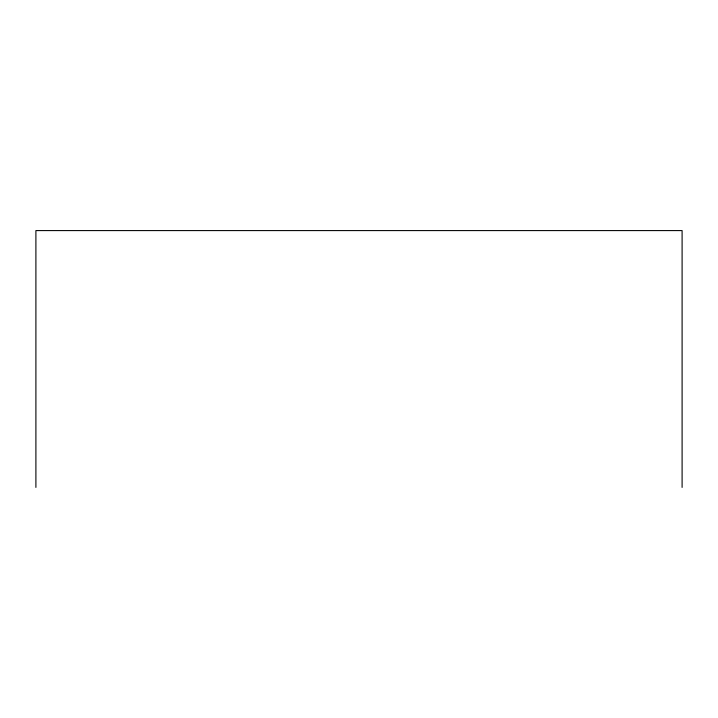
<?xml version="1.0" encoding="UTF-8"?>
<svg xmlns="http://www.w3.org/2000/svg" width="718" height="718" viewBox="0 0 718 718"><rect width="100%" height="100%" fill="white"/><g stroke="black" fill="none" stroke-linecap="round" stroke-linejoin="round"><path stroke-width="1.08" d="M682.1 487.414L682.1 230.586L35.9 230.586L35.9 487.414"/></g></svg>
